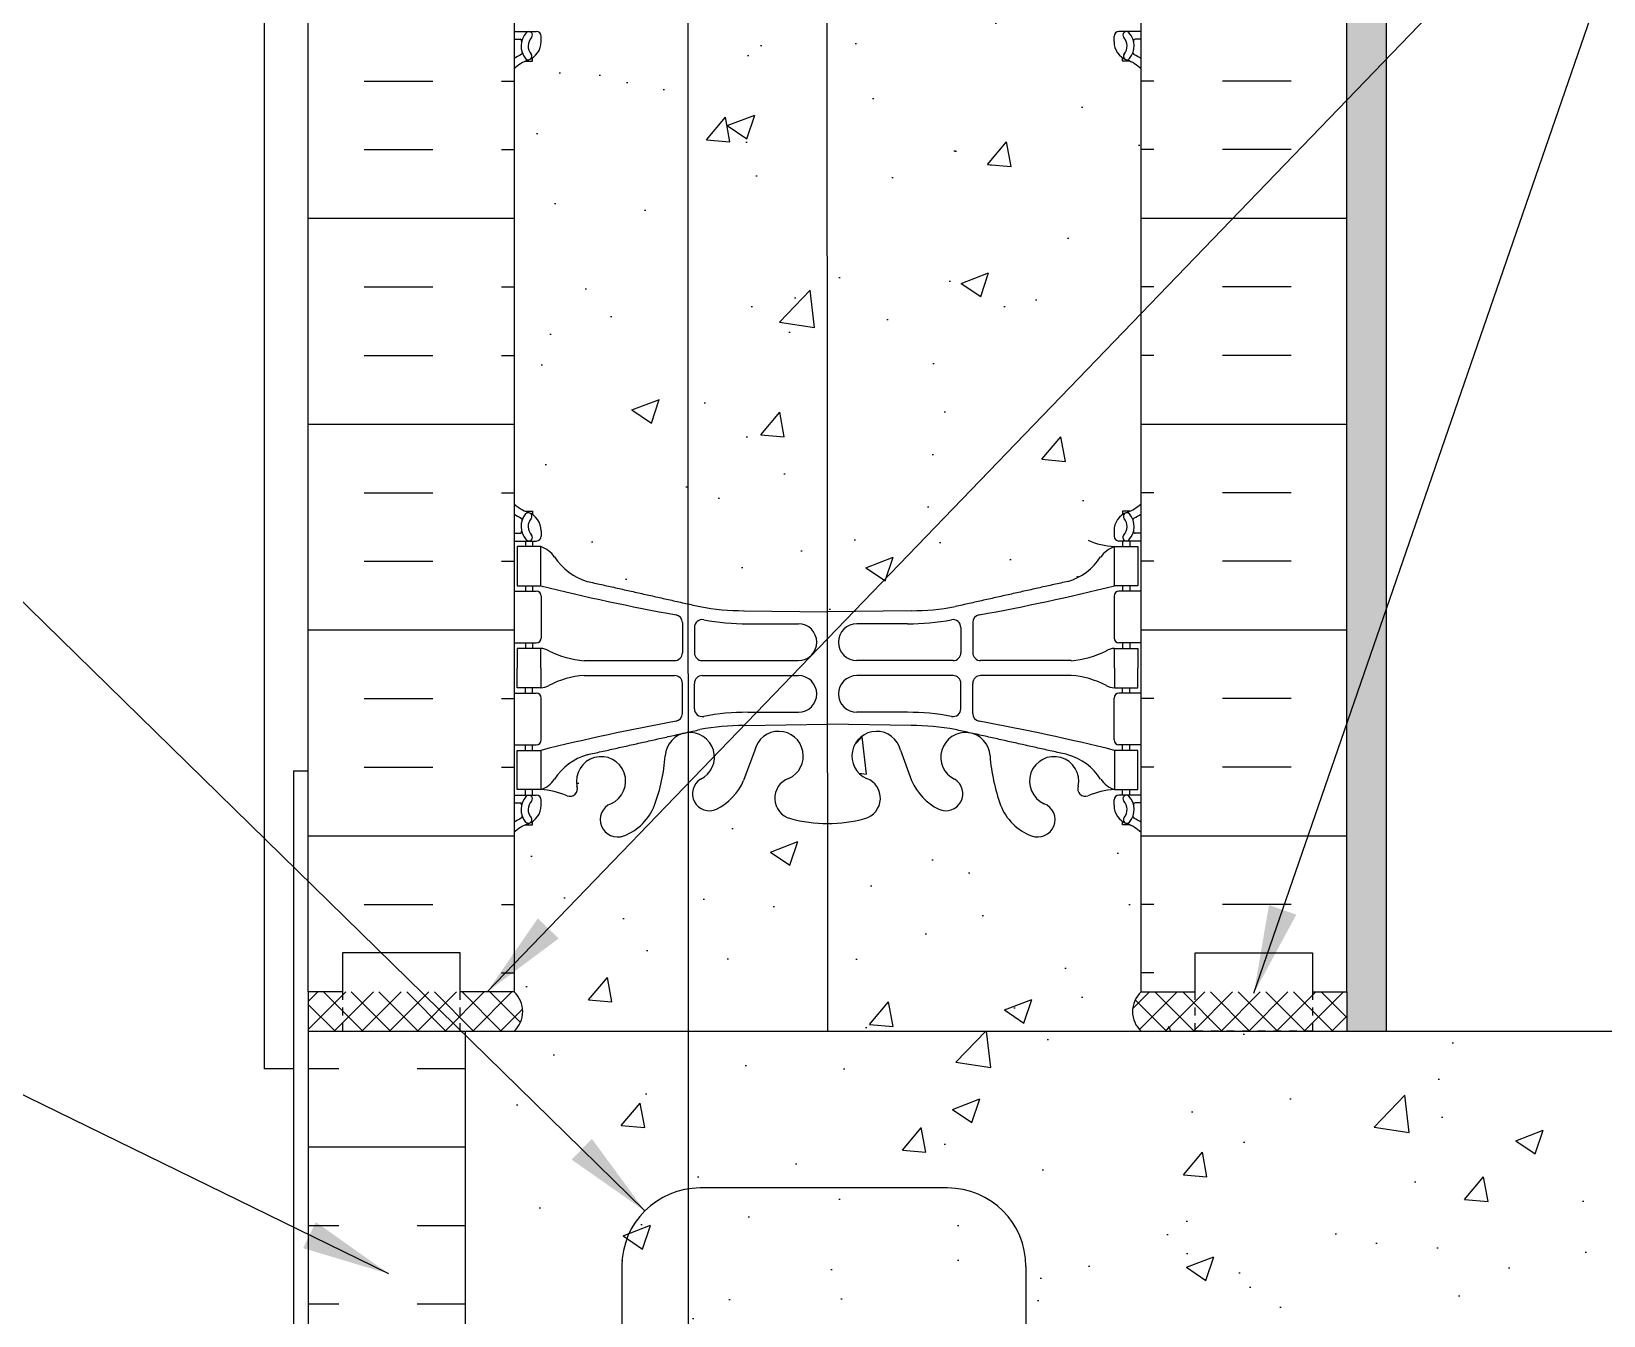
# Model space of a CAD drawing. Header units: inches. Extents: x 250.9 to 308.4, y 9.6 to 66.9.
# Drawn here: x 268.01 to 288.06, y 34.81 to 51.19 of the extents above; entities that cross this region are included whole.
import ezdxf

# ---------------------------------------------------------------- set-up
doc = ezdxf.new("R2010")
doc.units = ezdxf.units.IN
doc.header["$LTSCALE"] = 0.5
doc.header["$MEASUREMENT"] = 0
doc.linetypes.add('DASHED2', pattern=[0.375, 0.25, -0.125])
for name, color, linetype in [('HATCH', 12, 'Continuous'), ('line25', 2, 'Continuous'), ('LINE3', 3, 'Continuous'), ('LINE50', 5, 'Continuous'), ('LINE9', 9, 'Continuous'), ('TEXT', 4, 'Continuous'), ('Web_Edge', 9, 'Continuous')]:
    doc.layers.add(name, color=color, linetype=linetype)
doc.styles.add('DIM', font='romans.shx', dxfattribs={"width": 0.7})
doc.dimstyles.new('ext_12', dxfattribs={"dimscale": 12, "dimtxt": 0.09375, "dimasz": 0.09375, "dimexe": 0.09375, "dimexo": 0.0625, "dimgap": 0.0625, "dimtad": 1, "dimdec": 1, "dimzin": 3, "dimdsep": 46, "dimlunit": 4, "dimtxsty": 'DIM', "dimcen": 0.09, "dimdle": 0.09375, "dimclrt": 4, "dimadec": 0, "dimazin": 0, "dimtfac": 1, "dimtdec": 1, "dimtmove": 2, "dimatfit": 3, "dimfxl": 1, "dimfrac": 2, "dimtolj": 1, "dimtzin": 0, "dimarcsym": 0})
pattern_1 = [(50, (0, 0), (3.5863, -0.31376), [0.375, -4.125]), (355, (0, 0), (-0.693757, 3.76096), [0.3, -3.3]), (100.4514, (0.299, -0.026), (2.892547, 3.447198), [0.3187, -3.50571]), (46.1842, (0, 1), (5.336205, -0.827595), [0.5625, -6.1875]), (96.6356, (0.4447, 0.931), (4.67331, 4.87059), [0.47805, -5.25856]), (351.1842, (0, 1), (4.67331, 4.87059), [0.45, -4.95]), (21, (0.5, 0.75), (2.984535, -2.013094), [0.375, -4.125]), (326, (0.5, 0.75), (1.216577, 3.62575), [0.3, -3.3]), (71.4514, (0.7487, 0.5822), (4.201113, 1.612652), [0.3187, -3.50571]), (37.5, (0, 0), (0.060799, 1.664469), [0, -3.26, 0, -3.35, 0, -3.3125]), (7.5, (0, 0), (1.315348, 1.972059), [0, -1.91, 0, -3.185, 0, -1.2625]), (327.5, (-1.115, 0), (2.669112, -0.1127744), [0, -1.25, 0, -3.9, 0, -5.175]), (317.5, (-1.615, 0), (2.91593, 0.500525), [0, -1.625, 0, -2.59, 0, -3.675])]

msp = doc.modelspace()

# ---------------------------------------------------------------- hatches: boundary and pattern name
at = {"layer": 'HATCH'}
h = msp.add_hatch(dxfattribs=at)
h.set_pattern_fill('AR-CONC', color=256, scale=0.5)
h.set_pattern_definition([(50, (0, 0), (3.5863, -0.31376), [0.375, -4.125]), (355, (0, 0), (-0.693757, 3.76096), [0.3, -3.3]), (100.4514, (0.299, -0.026), (2.892544, 3.4472), [0.3187, -3.50571]), (46.1842, (0, 1), (5.33621, -0.827596), [0.5625, -6.1875]), (96.6356, (0.4447, 0.931), (4.67331, 4.87059), [0.47805, -5.25857]), (351.1842, (0, 1), (4.67331, 4.87059), [0.45, -4.95]), (21, (0.5, 0.75), (2.984535, -2.013094), [0.375, -4.125]), (326, (0.5, 0.75), (1.216577, 3.62575), [0.3, -3.3]), (71.4514, (0.7487, 0.5822), (4.20111, 1.612656), [0.3187, -3.50571]), (37.5, (0, 0), (0.060799, 1.664469), [0, -3.26, 0, -3.35, 0, -3.3125]), (7.5, (0, 0), (1.315348, 1.972059), [0, -1.91, 0, -3.185, 0, -1.2625]), (327.5, (-1.115, 0), (2.669112, -0.1127744), [0, -1.25, 0, -3.9, 0, -5.175]), (317.5, (-1.615, 0), (2.91593, 0.500525), [0, -1.625, 0, -2.59, 0, -3.675])])
edge = h.paths.add_edge_path()
edge.add_line((278.147, 64.925), (277.132, 65.94))
edge.add_line((277.132, 65.94), (274.163, 65.94))
edge.add_line((274.163, 65.94), (274.163, 63.166))
edge.add_arc((274.509, 63.527), 0.5, 226.2109, 246.4218)
edge.add_line((274.309, 63.069), (274.399, 63.069))
edge.add_line((274.399, 63.069), (274.399, 63.027))
edge.add_arc((274.259, 62.82), 0.25, 0, 55.9442, ccw=False)
edge.add_line((274.509, 62.82), (274.509, 62.753))
edge.add_arc((274.447, 62.753), 0.0625, -90, 0, ccw=False)
edge.add_line((274.447, 62.69), (274.399, 62.69))
edge.add_line((274.399, 62.69), (274.399, 62.62))
edge.add_line((274.399, 62.62), (274.504, 62.62))
edge.add_arc((274.382, 62.277), 0.364, 32.0424, 70.3387, ccw=False)
edge.add_arc((275.305, 62.889), 0.743, 214.228, 253.8107)
edge.add_spline(control_points=[(275.098, 62.175), (276.535, 61.854)], knot_values=[0, 0, 1, 1], degree=1, periodic=0)
edge.add_arc((277.091, 64.786), 2.984, 259.2546, 270.0995)
edge.add_line((277.097, 61.802), (278.148, 61.786))
edge.add_line((278.148, 61.786), (278.147, 64.925))
edge = h.paths.add_edge_path()
edge.add_line((282.163, 65.94), (279.132, 65.94))
edge.add_line((279.132, 65.94), (278.132, 66.94))
edge.add_line((278.132, 66.94), (278.132, 65.94))
edge.add_line((278.132, 65.94), (278.132, 64.94))
edge.add_line((278.132, 64.94), (278.147, 64.925))
edge.add_line((278.147, 64.925), (278.148, 61.786))
edge.add_line((278.148, 61.786), (278.163, 61.786))
edge.add_line((278.163, 61.786), (279.23, 61.802))
edge.add_arc((279.235, 64.786), 2.984, 269.9005, 280.7454)
edge.add_spline(control_points=[(279.791, 61.854), (281.229, 62.175)], knot_values=[0, 0, 1, 1], degree=1, periodic=0)
edge.add_arc((281.021, 62.889), 0.743, 286.1893, 325.772)
edge.add_arc((281.945, 62.277), 0.364, 109.6613, 147.9576, ccw=False)
edge.add_line((281.822, 62.62), (281.927, 62.62))
edge.add_line((281.927, 62.62), (281.927, 62.69))
edge.add_line((281.927, 62.69), (281.88, 62.69))
edge.add_arc((281.88, 62.753), 0.0625, 180, 270, ccw=False)
edge.add_line((281.817, 62.753), (281.817, 62.82))
edge.add_arc((282.067, 62.82), 0.25, 124.0558, 180, ccw=False)
edge.add_line((281.927, 63.027), (281.927, 63.069))
edge.add_line((281.927, 63.069), (282.017, 63.069))
edge.add_arc((281.817, 63.527), 0.5, 293.5782, 313.7891)
edge.add_line((282.163, 63.166), (282.163, 65.94))
edge = h.paths.add_edge_path()
edge.add_spline(control_points=[(276.38, 51.99), (275.778, 51.856)], knot_values=[0.473048, 0.473048, 0.892192, 0.892192], degree=1, periodic=0)
edge.add_spline(control_points=[(275.778, 51.856), (275.098, 51.704)], knot_values=[0, 0, 0.473048, 0.473048], degree=1, periodic=0)
edge.add_arc((275.305, 50.99), 0.743, 106.1893, 145.772)
edge.add_arc((274.382, 51.602), 0.364, 289.6613, 327.9576, ccw=False)
edge.add_line((274.504, 51.259), (274.399, 51.259))
edge.add_line((274.399, 51.259), (274.399, 51.189))
edge.add_line((274.399, 51.189), (274.447, 51.189))
edge.add_arc((274.447, 51.126), 0.0625, 0, 90, ccw=False)
edge.add_line((274.509, 51.126), (274.509, 51.059))
edge.add_arc((274.259, 51.059), 0.25, 304.0558, 360, ccw=False)
edge.add_line((274.399, 50.852), (274.399, 50.81))
edge.add_line((274.399, 50.81), (274.309, 50.81))
edge.add_arc((274.509, 50.352), 0.5, 113.5782, 133.7891)
edge.add_line((274.163, 50.713), (274.163, 45.166))
edge.add_arc((274.509, 45.527), 0.5, 226.2109, 246.4218)
edge.add_line((274.309, 45.069), (274.399, 45.069))
edge.add_line((274.399, 45.069), (274.399, 45.027))
edge.add_arc((274.259, 44.82), 0.25, 0, 55.9442, ccw=False)
edge.add_line((274.509, 44.82), (274.509, 44.753))
edge.add_arc((274.447, 44.753), 0.0625, -90, 0, ccw=False)
edge.add_line((274.447, 44.69), (274.399, 44.69))
edge.add_line((274.399, 44.69), (274.399, 44.62))
edge.add_line((274.399, 44.62), (274.504, 44.62))
edge.add_arc((274.382, 44.277), 0.364, 32.0424, 70.3387, ccw=False)
edge.add_arc((275.305, 44.889), 0.743, 214.228, 253.8107)
edge.add_spline(control_points=[(275.098, 44.175), (275.778, 44.023)], knot_values=[0, 0, 0.473489, 0.473489], degree=1, periodic=0)
edge.add_spline(control_points=[(275.778, 44.023), (276.383, 43.888)], knot_values=[0.473489, 0.473489, 0.893956, 0.893956], degree=1, periodic=0)
edge.add_line((276.383, 43.888), (276.38, 51.99))
edge = h.paths.add_edge_path()
edge.add_line((278.153, 52.093), (277.097, 52.077))
edge.add_arc((277.091, 49.093), 2.984, 89.9005, 100.7454)
edge.add_spline(control_points=[(276.535, 52.025), (276.38, 51.99)], knot_values=[0.892192, 0.892192, 1, 1], degree=1, periodic=0)
edge.add_line((276.38, 51.99), (276.383, 43.888))
edge.add_spline(control_points=[(276.383, 43.888), (276.535, 43.854)], knot_values=[0.893956, 0.893956, 1, 1], degree=1, periodic=0)
edge.add_arc((277.091, 46.786), 2.984, 259.2546, 270.0995)
edge.add_line((277.097, 43.802), (278.157, 43.786))
edge.add_line((278.157, 43.786), (278.153, 52.093))
edge = h.paths.add_edge_path()
edge.add_arc((281.817, 50.352), 0.5, 46.2109, 66.4218)
edge.add_line((282.017, 50.81), (281.927, 50.81))
edge.add_line((281.927, 50.81), (281.927, 50.852))
edge.add_arc((282.067, 51.059), 0.25, 180, 235.9442, ccw=False)
edge.add_line((281.817, 51.059), (281.817, 51.126))
edge.add_arc((281.88, 51.126), 0.0625, 90, 180, ccw=False)
edge.add_line((281.88, 51.189), (281.927, 51.189))
edge.add_line((281.927, 51.189), (281.927, 51.259))
edge.add_line((281.927, 51.259), (281.822, 51.259))
edge.add_arc((281.945, 51.602), 0.364, 212.0424, 250.3387, ccw=False)
edge.add_arc((281.021, 50.99), 0.743, 34.228, 73.8107)
edge.add_spline(control_points=[(281.229, 51.704), (279.791, 52.025)], knot_values=[0, 0, 1, 1], degree=1, periodic=0)
edge.add_arc((279.235, 49.093), 2.984, 79.2546, 90.0995)
edge.add_line((279.23, 52.077), (278.163, 52.093))
edge.add_line((278.163, 52.093), (278.153, 52.093))
edge.add_line((278.153, 52.093), (278.157, 43.786))
edge.add_line((278.157, 43.786), (278.163, 43.786))
edge.add_line((278.163, 43.786), (279.23, 43.802))
edge.add_arc((279.235, 46.786), 2.984, 269.9005, 280.7454)
edge.add_spline(control_points=[(279.791, 43.854), (281.229, 44.175)], knot_values=[0, 0, 1, 1], degree=1, periodic=0)
edge.add_arc((281.021, 44.889), 0.743, 286.1893, 325.772)
edge.add_arc((281.945, 44.277), 0.364, 109.6613, 147.9576, ccw=False)
edge.add_line((281.822, 44.62), (281.927, 44.62))
edge.add_line((281.927, 44.62), (281.927, 44.69))
edge.add_line((281.927, 44.69), (281.88, 44.69))
edge.add_arc((281.88, 44.753), 0.0625, 180, 270, ccw=False)
edge.add_line((281.817, 44.753), (281.817, 44.82))
edge.add_arc((282.067, 44.82), 0.25, 124.0558, 180, ccw=False)
edge.add_line((281.927, 45.027), (281.927, 45.069))
edge.add_line((281.927, 45.069), (282.017, 45.069))
edge.add_arc((281.817, 45.527), 0.5, 293.5782, 313.7891)
edge.add_line((282.163, 45.166), (282.163, 50.713))
h = msp.add_hatch(dxfattribs=at)
h.set_pattern_fill('AR-SAND', color=256, scale=0.25, style=0)
h.set_pattern_definition([(37.5, (169.70422, 9.66333), (-0.0157483, 0.481706), [0, -0.38, 0, -0.425, 0, -0.40625]), (7.5, (169.7042, 9.6633), (0.4424442, 0.7055365), [0, -0.205, 0, -0.3425, 0, -0.13125]), (327.5, (169.39672, 9.66333), (0.7785355, 0.0014148), [0, -0.125, 0, -0.45, 0, -0.5875]), (317.5, (169.3967, 9.6633), (0.7515317, 0.219419), [0, -0.0625, 0, -0.295, 0, -0.3375])])
h.paths.add_polyline_path([(285.288, 65.94), (284.788, 65.94), (284.788, 56.94), (284.788, 38.94), (284.788, 38.44), (285.288, 38.44)])
h = msp.add_hatch(dxfattribs=at)
h.set_pattern_fill('INSUL', color=256, scale=7, style=0)
h.set_pattern_definition([(0, (-2651.9984, -358.07), (0, 2.625), []), (0, (-2651.9984, -357.195), (0, 2.625), [0.875, -0.875]), (0, (-2651.9984, -356.32), (0, 2.625), [0.875, -0.875])])
h.paths.add_polyline_path([(271.538, 38.94), (271.976, 38.94), (271.976, 39.44), (273.476, 39.44), (273.476, 38.94), (274.163, 38.94), (274.163, 56.94), (273.476, 56.94), (273.476, 57.44), (271.976, 57.44), (271.976, 56.94), (271.538, 56.94)])
h = msp.add_hatch(dxfattribs=at)
h.set_pattern_fill('INSUL', color=256, scale=7, style=0)
h.set_pattern_definition([(180, (3208.3247, -358.07), (0, 2.625), []), (180, (3208.3247, -357.195), (0, 2.625), [0.875, -0.875]), (180, (3208.3247, -356.32), (0, 2.625), [0.875, -0.875])])
h.paths.add_polyline_path([(284.788, 38.94), (284.351, 38.94), (284.351, 39.44), (282.851, 39.44), (282.851, 38.94), (282.163, 38.94), (282.163, 56.94), (282.851, 56.94), (282.851, 57.44), (284.351, 57.44), (284.351, 56.94), (284.788, 56.94)])
h = msp.add_hatch(dxfattribs=at)
h.set_pattern_fill('AR-CONC', color=256, scale=0.5, style=0)
h.set_pattern_definition(pattern_1)
h.paths.add_polyline_path([(276.383, 42.246, 0.380578), (276.091, 41.949, -0.068226), (275.956, 41.321, -0.21345), (275.563, 40.932, -1), (275.4, 41.34, 2.087231), (274.966, 41.565, -0.638777), (274.841, 41.441, 0.087457), (274.504, 41.52), (274.399, 41.52), (274.399, 41.45), (274.447, 41.45, -0.414214), (274.509, 41.388), (274.509, 41.32, -0.249069), (274.399, 41.113), (274.399, 41.071), (274.309, 41.071, 0.088416), (274.163, 40.974), (274.163, 38.94), (273.849, 38.94), (274.185, 38.44), (276.384, 38.44)])
h = msp.add_hatch(dxfattribs=at)
h.set_pattern_fill('AR-CONC', color=256, scale=0.5, style=0)
h.set_pattern_definition(pattern_1)
h.paths.add_polyline_path([(278.158, 41.089, -0.067806), (277.689, 41.152, -0.734872), (277.666, 41.663, 1.612474), (277.234, 42.022), (277.092, 41.635, -0.173075), (276.746, 41.269, -0.940793), (276.542, 41.652, 0.823284), (276.383, 42.246), (276.384, 38.44), (278.16, 38.44)])
h = msp.add_hatch(dxfattribs=at)
h.set_pattern_fill('AR-CONC', color=256, scale=0.5, style=0)
h.set_pattern_definition(pattern_1)
h.paths.add_polyline_path([(282.163, 40.974, 0.088416), (282.017, 41.071), (281.927, 41.071), (281.927, 41.113, -0.249069), (281.817, 41.32), (281.817, 41.388, -0.414214), (281.88, 41.45), (281.927, 41.45), (281.927, 41.52), (281.822, 41.52, 0.085348), (281.493, 41.445, -0.669601), (281.36, 41.565, 2.087231), (280.926, 41.34, -1), (280.763, 40.932, -0.21345), (280.371, 41.321, -0.068226), (280.235, 41.949, 1.753171), (279.784, 41.652, -0.940793), (279.58, 41.269, -0.173075), (279.235, 41.635), (279.092, 42.022, 1.612474), (278.66, 41.663, -0.734872), (278.637, 41.152, -0.068475), (278.163, 41.09, -0.000666), (278.158, 41.089), (278.16, 38.44), (282.851, 38.44), (282.851, 38.94), (282.163, 38.94)])
h = msp.add_hatch(dxfattribs=at)
h.set_pattern_fill('ANSI37', color=256, scale=2, style=0)
h.set_pattern_definition([(45, (271.6973, 38.62191), (-0.1767767, 0.1767767), []), (135, (271.6973, 38.62191), (-0.1767767, -0.1767767), [])])
h.paths.add_polyline_path([(271.976, 38.94), (271.538, 38.94), (271.538, 38.44), (271.976, 38.44)])
h.paths.add_polyline_path([(273.476, 38.94), (271.976, 38.94), (271.976, 38.44), (273.476, 38.44)])
h.paths.add_polyline_path([(273.849, 38.94), (273.476, 38.94), (273.476, 38.44), (273.538, 38.44), (274.163, 38.44, 0.01363), (274.176, 38.452)])
h.paths.add_polyline_path([(274.163, 38.94), (273.849, 38.94), (274.176, 38.452, 0.42609)])
h.paths.add_polyline_path([(284.788, 38.94), (284.351, 38.94), (284.351, 38.44), (284.788, 38.44)])
h.paths.add_polyline_path([(284.351, 38.94), (282.851, 38.94), (282.851, 38.44), (284.351, 38.44)])
h.paths.add_polyline_path([(282.851, 38.94), (282.163, 38.94, 0.442289), (282.163, 38.44), (282.851, 38.44)])
h = msp.add_hatch(dxfattribs=at)
h.set_pattern_fill('INSUL', color=256, scale=8, style=0)
h.set_pattern_definition([(0, (242.9253, 21.9607), (0, 3), []), (0, (242.9253, 22.9607), (0, 3), [1, -1]), (0, (242.9253, 23.9607), (0, 3), [1, -1])])
h.paths.add_polyline_path([(273.538, 38.44), (271.538, 38.44), (271.538, 14.44), (273.538, 14.44)])
h = msp.add_hatch(dxfattribs=at)
h.set_pattern_fill('AR-CONC', color=256, scale=0.5, style=0)
h.set_pattern_definition([(50, (167.7042, 9.6633), (3.5863, -0.31376), [0.375, -4.125]), (355, (167.7042, 9.6633), (-0.69376, 3.76096), [0.3, -3.3]), (100.4514, (168.003, 9.6372), (2.89255, 3.4472), [0.3187, -3.50571]), (46.1842, (167.7042, 10.6633), (5.3362, -0.8276), [0.5625, -6.1875]), (96.6356, (168.149, 10.5944), (4.67331, 4.87059), [0.47805, -5.25856]), (351.184, (167.704, 10.6633), (4.6733, 4.8706), [0.45, -4.95]), (21, (168.2042, 10.4133), (2.984535, -2.013094), [0.375, -4.125]), (326, (168.2042, 10.4133), (1.21658, 3.62575), [0.3, -3.3]), (71.4514, (168.453, 10.2456), (4.20111, 1.61265), [0.3187, -3.50571]), (37.5, (167.7042, 9.6633), (0.060799, 1.664469), [0, -3.26, 0, -3.35, 0, -3.3125]), (7.5, (167.7042, 9.6633), (1.315348, 1.972059), [0, -1.91, 0, -3.185, 0, -1.2625]), (327.5, (166.5892, 9.6633), (2.669112, -0.112774), [0, -1.25, 0, -3.9, 0, -5.175]), (317.5, (166.0892, 9.6633), (2.91593, 0.500525), [0, -1.625, 0, -2.59, 0, -3.675])])
h.paths.add_polyline_path([(293.663, 35.44), (297.572, 35.44), (298.408, 38.44), (277.141, 38.44), (277.141, 36.44), (280.693, 36.44), (280.693, 16.44), (275.538, 16.44), (275.538, 36.44), (277.141, 36.44), (277.141, 38.44), (273.538, 38.44), (273.538, 14.44), (281.538, 14.44)])
h.paths.add_polyline_path([(280.693, 36.44), (275.538, 36.44), (275.538, 16.44), (280.693, 16.44)], flags=17)

# ---------------------------------------------------------------- linework, layer by layer
for p, q in [((271.538, 38.94), (271.538, 38.44)), ((271.538, 38.44), (273.538, 38.44))]:
    msp.add_line(p, q, dxfattribs=at)
for centre, start, end in [((273.936, 38.69), 312.2815, 47.7185), ((282.39, 38.69), 132.2815, 227.7185)]:
    msp.add_arc(centre, 0.338, start, end, dxfattribs=at)
at = {"layer": 'line25'}
for p, q in [((274.163, 56.94), (274.163, 38.94)), ((282.163, 38.94), (282.163, 56.94)), ((271.538, 38.44), (271.538, 14.44))]:
    msp.add_line(p, q, dxfattribs=at)
at = {"layer": 'LINE3'}
for p, q in [((278.147, 64.94), (278.16, 38.44)), ((276.378, 58.44), (276.39, 19.439)), ((279.693, 36.44), (276.538, 36.44)), ((275.538, 35.44), (275.538, 17.912)), ((280.693, 35.44), (280.693, 17.912))]:
    msp.add_line(p, q, dxfattribs=at)
for centre, start, end in [((276.538, 35.44), 90, 180), ((279.693, 35.44), 0, 90)]:
    msp.add_arc(centre, 1, start, end, dxfattribs=at)
at = {"layer": 'LINE50'}
for p, q in [((271.538, 38.94), (271.538, 56.94)), ((284.788, 38.94), (284.788, 56.94)), ((273.538, 38.44), (273.538, 14.44)), ((273.538, 38.44), (305.407, 38.44))]:
    msp.add_line(p, q, dxfattribs=at)
for points in [[(274.163, 38.94), (273.476, 38.94), (273.476, 39.44), (271.976, 39.44), (271.976, 38.94), (271.538, 38.94)], [(282.163, 38.94), (282.851, 38.94), (282.851, 39.44), (284.351, 39.44), (284.351, 38.94), (284.788, 38.94)]]:
    msp.add_lwpolyline(points, dxfattribs=at)
at = {"layer": 'LINE9'}
for p, q in [((270.976, 65.94), (270.976, 37.961)), ((285.288, 65.94), (285.288, 38.44)), ((271.351, 41.761), (271.351, 26.44)), ((271.351, 41.761), (271.538, 41.761)), ((284.788, 38.94), (284.788, 38.44)), ((271.351, 37.961), (270.976, 37.961))]:
    msp.add_line(p, q, dxfattribs=at)
at = {"layer": 'LINE9', "linetype": 'DASHED2', "ltscale": 0.15}
for points in [[(271.976, 38.94), (271.976, 38.94), (271.976, 38.44), (273.476, 38.44), (273.476, 38.94), (273.476, 38.94)], [(284.351, 38.94), (284.351, 38.94), (284.351, 38.44), (282.851, 38.44), (282.851, 38.94), (282.851, 38.94)]]:
    msp.add_lwpolyline(points, dxfattribs=at)
at = {"layer": 'Web_Edge'}
for p, q in [((274.163, 51.189), (274.447, 51.189)), ((282.163, 51.189), (281.88, 51.189)), ((274.163, 51.089), (274.241, 51.089)), ((274.509, 51.059), (274.509, 51.126)), ((281.817, 51.059), (281.817, 51.126)), ((282.163, 51.089), (282.085, 51.089)), ((274.309, 50.81), (274.399, 50.81)), ((274.399, 50.81), (274.399, 50.852)), ((281.927, 50.81), (281.927, 50.852)), ((282.017, 50.81), (281.927, 50.81)), ((274.309, 45.069), (274.399, 45.069)), ((274.399, 45.069), (274.399, 45.027)), ((282.017, 45.069), (281.927, 45.069)), ((281.927, 45.069), (281.927, 45.027)), ((274.163, 44.79), (274.241, 44.79)), ((274.509, 44.82), (274.509, 44.753)), ((281.817, 44.82), (281.817, 44.753)), ((282.163, 44.79), (282.085, 44.79)), ((274.163, 44.69), (274.447, 44.69)), ((274.309, 44.69), (274.309, 44.62)), ((274.399, 44.69), (274.399, 44.62)), ((282.163, 44.69), (281.88, 44.69)), ((281.927, 44.69), (281.927, 44.62)), ((282.017, 44.69), (282.017, 44.62)), ((274.163, 44.05), (274.447, 44.05)), ((274.309, 44.12), (274.309, 44.05)), ((274.399, 44.12), (274.399, 44.05)), ((274.509, 43.988), (274.509, 43.453)), ((281.817, 43.988), (281.817, 43.453)), ((282.163, 44.05), (281.88, 44.05)), ((281.927, 44.12), (281.927, 44.05)), ((282.017, 44.12), (282.017, 44.05)), ((277.097, 43.802), (278.163, 43.786)), ((279.23, 43.802), (278.163, 43.786)), ((276.311, 43.65), (276.311, 43.265)), ((276.464, 43.588), (276.464, 43.265)), ((277.144, 43.634), (277.791, 43.634)), ((279.182, 43.634), (278.536, 43.634)), ((279.863, 43.588), (279.863, 43.265)), ((280.015, 43.65), (280.015, 43.265)), ((274.163, 43.39), (274.447, 43.39)), ((274.309, 43.39), (274.309, 43.32)), ((274.399, 43.39), (274.399, 43.32)), ((282.163, 43.39), (281.88, 43.39)), ((281.927, 43.39), (281.927, 43.32)), ((282.017, 43.39), (282.017, 43.32)), ((275.057, 43.165), (276.211, 43.165)), ((276.564, 43.165), (277.791, 43.165)), ((279.763, 43.165), (278.536, 43.165)), ((281.269, 43.165), (280.115, 43.165)), ((275.057, 42.976), (276.211, 42.975)), ((276.564, 42.975), (277.791, 42.975)), ((279.763, 42.975), (278.536, 42.975)), ((281.269, 42.976), (280.115, 42.975)), ((274.163, 42.75), (274.447, 42.75)), ((274.309, 42.75), (274.309, 42.82)), ((274.399, 42.75), (274.399, 42.82)), ((276.311, 42.49), (276.311, 42.875)), ((276.464, 42.552), (276.464, 42.875)), ((279.863, 42.552), (279.863, 42.875)), ((280.015, 42.49), (280.015, 42.875)), ((282.163, 42.75), (281.88, 42.75)), ((281.927, 42.75), (281.927, 42.82)), ((282.017, 42.75), (282.017, 42.82)), ((274.509, 42.153), (274.509, 42.688)), ((281.817, 42.153), (281.817, 42.688)), ((277.097, 42.338), (278.163, 42.354)), ((277.144, 42.506), (277.791, 42.506)), ((279.23, 42.338), (278.163, 42.354)), ((279.182, 42.506), (278.536, 42.506)), ((274.163, 42.09), (274.447, 42.09)), ((274.309, 42.02), (274.309, 42.09)), ((274.399, 42.02), (274.399, 42.09)), ((277.234, 42.022), (277.092, 41.635)), ((279.092, 42.022), (279.235, 41.635)), ((282.163, 42.09), (281.88, 42.09)), ((281.927, 42.02), (281.927, 42.09)), ((282.017, 42.02), (282.017, 42.09)), ((274.309, 41.45), (274.309, 41.52)), ((274.399, 41.45), (274.399, 41.52)), ((281.927, 41.45), (281.927, 41.52)), ((282.017, 41.45), (282.017, 41.52)), ((274.163, 41.45), (274.447, 41.45)), ((274.163, 41.35), (274.241, 41.35)), ((274.509, 41.32), (274.509, 41.388)), ((281.817, 41.32), (281.817, 41.388)), ((282.163, 41.45), (281.88, 41.45)), ((282.163, 41.35), (282.085, 41.35)), ((274.399, 41.071), (274.399, 41.113)), ((281.927, 41.071), (281.927, 41.113)), ((274.309, 41.071), (274.399, 41.071)), ((282.017, 41.071), (281.927, 41.071))]:
    msp.add_line(p, q, dxfattribs=at)
for points in [[(274.204, 44.12), (274.504, 44.12), (274.504, 44.62), (274.204, 44.62)], [(282.122, 44.12), (281.822, 44.12), (281.822, 44.62), (282.122, 44.62)], [(274.204, 42.02), (274.504, 42.02), (274.504, 41.52), (274.204, 41.52)], [(282.122, 42.02), (281.822, 42.02), (281.822, 41.52), (282.122, 41.52)]]:
    msp.add_lwpolyline(points, close=True, dxfattribs=at)
for points in [[(274.504, 43.07), (274.504, 43.32), (274.204, 43.32), (274.204, 43.07)], [(281.822, 43.07), (281.822, 43.32), (282.122, 43.32), (282.122, 43.07)], [(274.504, 43.07), (274.504, 42.82), (274.204, 42.82), (274.204, 43.07)], [(281.822, 43.07), (281.822, 42.82), (282.122, 42.82), (282.122, 43.07)]]:
    msp.add_lwpolyline(points, dxfattribs=at)
for centre, radius, start, end in [((274.503, 51.004), 0.25, 137.5391, 219.8855), ((274.352, 51.143), 0.045, 317.5391, 137.5391), ((274.447, 51.126), 0.0625, 360, 90), ((281.88, 51.126), 0.0625, 90, 180), ((281.975, 51.143), 0.045, 42.4609, 222.4609), ((281.823, 51.004), 0.25, 320.1145, 42.4609), ((274.241, 51.069), 0.0196, 344.5099, 90.5968), ((274.259, 51.059), 0.25, 289.4712, 360), ((274.503, 51.004), 0.16, 137.5391, 219.9999), ((282.067, 51.059), 0.25, 180, 250.5288), ((281.823, 51.004), 0.16, 320.0001, 42.4609), ((282.085, 51.069), 0.0196, 89.4032, 195.4901), ((274.509, 50.352), 0.6, 114.9252, 125.2168), ((274.509, 50.352), 0.5, 109.4712, 133.7891), ((274.247, 50.915), 0.021, 296.0043, 16.536), ((274.345, 50.873), 0.045, 220.8121, 38.552), ((281.981, 50.873), 0.045, 141.448, 319.1879), ((281.817, 50.352), 0.5, 46.2109, 70.5288), ((282.079, 50.915), 0.021, 163.464, 243.9957), ((281.817, 50.352), 0.6, 54.7832, 65.0748), ((274.509, 45.527), 0.5, 226.2109, 250.5288), ((281.817, 45.527), 0.5, 289.4712, 313.7891), ((274.509, 45.527), 0.6, 234.7832, 245.0748), ((274.503, 44.875), 0.25, 140.1145, 222.4609), ((274.247, 44.964), 0.021, 343.464, 63.9957), ((274.345, 45.006), 0.045, 321.448, 139.1879), ((274.259, 44.82), 0.25, 0, 70.5288), ((274.503, 44.875), 0.16, 140.0001, 222.4609), ((282.067, 44.82), 0.25, 109.4712, 180), ((281.981, 45.006), 0.045, 40.8121, 218.552), ((281.823, 44.875), 0.16, 317.5391, 39.9999), ((281.823, 44.875), 0.25, 317.5391, 39.8855), ((282.079, 44.964), 0.021, 116.0043, 196.536), ((281.817, 45.527), 0.6, 294.9252, 305.2168), ((274.241, 44.81), 0.0196, 269.4032, 15.4901), ((274.352, 44.736), 0.045, 222.4609, 42.4609), ((274.447, 44.753), 0.0625, 270, 0), ((281.88, 44.753), 0.0625, 180, 270), ((281.975, 44.736), 0.045, 137.5391, 317.5391), ((282.085, 44.81), 0.0196, 164.5099, 270.5968), ((274.382, 44.277), 0.364, 34.9775, 70.3387), ((281.877, 45.616), 0.997, 246.8533, 266.8462), ((281.945, 44.277), 0.364, 109.6613, 145.0225), ((275.305, 44.889), 0.743, 212.7919, 253.8107), ((281.021, 44.889), 0.743, 286.1893, 327.2081), ((274.447, 43.988), 0.0625, 0, 90), ((281.313, 71.54), 28.253, 256.0552, 259.6343), ((275.014, 71.54), 28.253, 280.3657, 283.9448), ((281.88, 43.988), 0.0625, 90, 180), ((276.211, 43.65), 0.1, 360, 79.6343), ((277.091, 46.786), 2.984, 259.2546, 270.0995), ((279.235, 46.786), 2.984, 269.9005, 280.7454), ((280.115, 43.65), 0.1, 100.3657, 180), ((276.564, 43.588), 0.1, 79.2546, 180), ((277.139, 46.618), 2.984, 259.2546, 270.0995), ((277.791, 43.4), 0.234, 270, 90), ((278.536, 43.4), 0.234, 90, 270), ((279.188, 46.618), 2.984, 269.9005, 280.7454), ((279.763, 43.588), 0.1, 0, 100.7454), ((274.447, 43.453), 0.0625, 270, 0), ((274.5, 43.101), 0.219, 60.4937, 88.92), ((281.826, 43.101), 0.219, 91.08, 119.5063), ((281.88, 43.453), 0.0625, 180, 270), ((275.142, 44.321), 1.16, 242.5844, 265.8032), ((276.211, 43.265), 0.1, 270.0388, 360), ((276.564, 43.265), 0.1, 180, 270), ((279.763, 43.265), 0.1, 270, 0), ((280.115, 43.265), 0.1, 180, 269.9612), ((281.185, 44.321), 1.16, 274.1968, 297.4156), ((275.142, 41.819), 1.16, 94.1968, 117.4156), ((276.211, 42.875), 0.1, 0, 89.9612), ((276.564, 42.875), 0.1, 90, 180), ((277.791, 42.74), 0.234, 270, 90), ((278.536, 42.74), 0.234, 90, 270), ((279.763, 42.875), 0.1, 0, 90), ((280.115, 42.875), 0.1, 90.0388, 180), ((281.185, 41.819), 1.16, 62.5844, 85.8032), ((274.447, 42.688), 0.0625, 0, 90), ((274.5, 43.039), 0.219, 271.08, 299.5063), ((281.826, 43.039), 0.219, 240.4937, 268.92), ((281.88, 42.688), 0.0625, 90, 180), ((276.564, 42.552), 0.1, 180, 280.7454), ((279.763, 42.552), 0.1, 259.2546, 0), ((281.313, 14.6), 28.253, 100.3657, 103.9448), ((276.211, 42.49), 0.1, 280.3657, 0), ((277.091, 39.354), 2.984, 89.9005, 100.7454), ((277.139, 39.522), 2.984, 89.9005, 100.7454), ((279.188, 39.522), 2.984, 79.2546, 90.0995), ((279.235, 39.354), 2.984, 79.2546, 90.0995), ((280.115, 42.49), 0.1, 180, 259.6343), ((275.014, 14.6), 28.253, 76.0552, 79.6343), ((274.447, 42.153), 0.0625, 270, 0), ((276.405, 41.934), 0.314, 296.0652, 177.2643), ((277.539, 41.949), 0.314, 293.8084, 166.5854), ((278.787, 41.949), 0.314, 13.4146, 246.1916), ((279.922, 41.934), 0.314, 2.7357, 243.9348), ((281.88, 42.153), 0.0625, 180, 270), ((275.305, 41.251), 0.743, 106.1893, 147.2081), ((275.273, 41.627), 0.314, 293.8084, 191.4114), ((273.734, 42.13), 2.365, 339.9985, 355.6105), ((282.593, 42.13), 2.365, 184.3895, 200.0015), ((281.053, 41.627), 0.314, 348.5886, 246.1916), ((281.021, 41.251), 0.743, 32.7919, 73.8107), ((274.382, 41.863), 0.364, 289.6613, 325.0225), ((274.449, 40.524), 0.997, 66.8533, 86.8462), ((274.875, 41.532), 0.0968, 249.5669, 19.8449), ((276.656, 41.467), 0.217, 121.463, 294.4736), ((276.405, 41.937), 0.75, 297.0295, 336.3062), ((277.757, 41.411), 0.268, 109.9662, 255.2108), ((278.569, 41.411), 0.268, 284.7892, 70.0338), ((279.921, 41.937), 0.75, 203.6938, 242.9705), ((279.671, 41.467), 0.217, 245.5264, 58.537), ((281.451, 41.532), 0.0968, 160.1551, 290.4331), ((281.877, 40.524), 0.997, 93.1538, 113.1467), ((281.945, 41.863), 0.364, 214.9775, 250.3387), ((274.241, 41.331), 0.0196, 344.5099, 90.5968), ((274.503, 41.266), 0.25, 137.5391, 219.8855), ((274.352, 41.404), 0.045, 317.5391, 137.5391), ((274.259, 41.32), 0.25, 289.4712, 360), ((274.503, 41.266), 0.16, 137.5391, 219.9999), ((274.447, 41.388), 0.0625, 360, 90), ((275.482, 41.136), 0.22, 111.8037, 291.8037), ((275.324, 41.565), 0.677, 290.6803, 338.8761), ((281.002, 41.565), 0.677, 201.1239, 249.3197), ((280.845, 41.136), 0.22, 248.1963, 68.1963), ((281.88, 41.388), 0.0625, 90, 180), ((282.067, 41.32), 0.25, 180, 250.5288), ((281.975, 41.404), 0.045, 42.4609, 222.4609), ((281.823, 41.266), 0.16, 320.0001, 42.4609), ((281.823, 41.266), 0.25, 320.1145, 42.4609), ((282.085, 41.331), 0.0196, 89.4032, 195.4901), ((274.509, 40.613), 0.6, 114.9252, 125.2168), ((274.247, 41.176), 0.021, 296.0043, 16.536), ((274.345, 41.135), 0.045, 220.8121, 38.552), ((278.152, 42.843), 1.754, 254.7082, 270.3771), ((278.175, 42.843), 1.754, 269.6229, 285.2918), ((281.981, 41.135), 0.045, 141.448, 319.1879), ((282.079, 41.176), 0.021, 163.464, 243.9957), ((281.817, 40.613), 0.6, 54.7832, 65.0748), ((274.509, 40.613), 0.5, 109.4712, 133.7891), ((281.817, 40.613), 0.5, 46.2109, 70.5288)]:
    msp.add_arc(centre, radius, start, end, dxfattribs=at)
for points in [[(275.098, 44.175), (276.535, 43.854)], [(281.229, 44.175), (279.791, 43.854)], [(275.098, 41.965), (276.535, 42.286)], [(281.229, 41.965), (279.791, 42.286)]]:
    msp.add_open_spline(points, degree=1, dxfattribs=at)

# ---------------------------------------------------------------- leaders
at = {"layer": 'TEXT'}
for points, override in [([(273.819, 38.94), (289.062, 54.749), (291.945, 54.749)], {"dimtad": 0}), ([(283.601, 38.923), (289.062, 54.749), (291.945, 54.749)], {"dimtad": 0}), ([(275.831, 36.147), (266.553, 45.228), (261.728, 45.228)], {"dimgap": 0.0625, "dimtad": 0}), ([(272.565, 35.345), (265.837, 38.63), (261.206, 38.63)], {"dimgap": 0.0625, "dimtad": 0})]:
    msp.add_leader(points, dimstyle='ext_12', override=override, dxfattribs=at)

doc.saveas('drawing.dxf')
